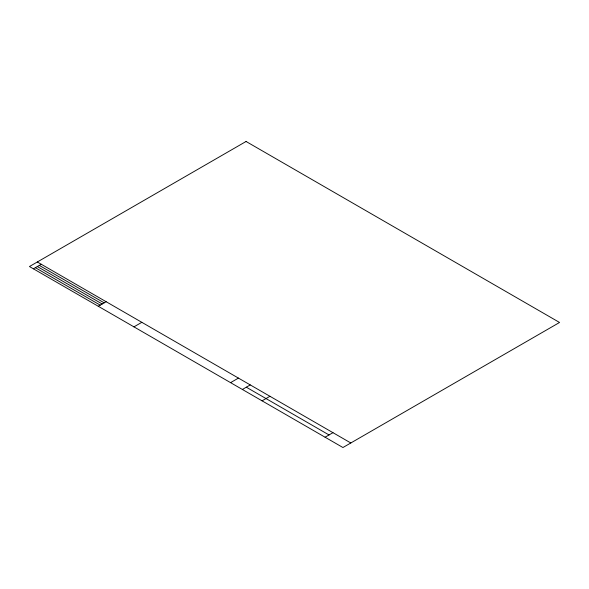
<?xml version="1.0" encoding="UTF-8"?>
<svg xmlns="http://www.w3.org/2000/svg" width="589" height="589" viewBox="0 0 589 589"><rect width="100%" height="100%" fill="white"/><g stroke="black" fill="none" stroke-linecap="round" stroke-linejoin="round"><path stroke-width="0.88" d="M33.389 268.805L41.267 264.262M98.267 306.265L106.145 301.715M133.946 326.866L141.824 322.316M230.564 382.644L238.442 378.101M242.381 389.469L250.259 384.919M262.076 400.837L269.953 396.287M325.091 437.215L332.962 432.672M37.328 261.987L350.816 442.98M39.294 265.396L104.179 302.856M37.328 266.53L102.206 303.99M246.32 387.194L329.023 434.947M35.355 267.671L100.24 305.131M246.062 141.478L29.45 266.53L342.938 447.522L559.55 322.47L246.062 141.478"/></g></svg>
